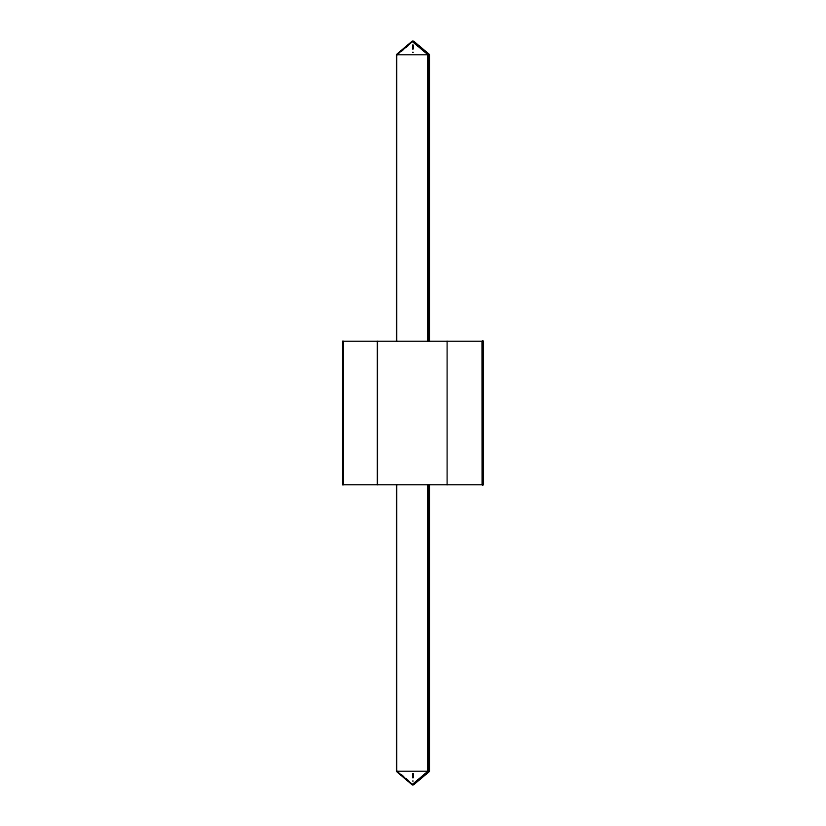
<?xml version="1.0" encoding="UTF-8"?>
<svg xmlns="http://www.w3.org/2000/svg" width="826" height="826" viewBox="0 0 826 826"><rect width="100%" height="100%" fill="white"/><g stroke="black" fill="none" stroke-linecap="round" stroke-linejoin="round"><path stroke-width="0.62" stroke-dasharray="4.13 3.1" d="M413.599 44.945L413.599 52.245M413.599 773.755L413.599 781.055M413.434 44.945L413.434 52.245M413.434 773.755L413.434 781.055M413.114 44.945L413.114 52.245M413.279 773.755L413.114 781.055M412.959 44.945L412.959 52.245M412.959 773.755L412.959 781.055M412.793 44.945L412.793 52.245M412.793 773.755L412.793 781.055M412.639 44.945L412.639 52.245M412.639 773.755L412.639 781.055M412.484 44.945L412.484 52.245M412.484 773.755L412.484 781.055M412.319 44.945L412.319 52.245M412.319 773.755L412.319 781.055"/><path stroke-width="1.24" d="M396.594 341.334L396.594 54.681L412.319 41.3L428.126 54.681L428.126 341.334M396.759 54.681L412.484 41.3L428.446 54.681L428.446 341.334M396.914 54.681L398.886 53.009M400.847 51.336L409.696 43.809M401.168 51.336L403.129 49.663M406.082 47.154L408.044 45.482M428.126 484.666L428.126 771.319L412.319 784.7L396.594 771.319L396.594 484.666M412.639 784.7L428.611 771.319M412.959 784.7L428.921 771.319L428.921 484.666M413.279 784.7L429.086 771.319L429.086 484.666M413.434 784.7L429.406 771.319L429.406 484.666M396.594 54.681L428.126 54.681M396.594 771.319L428.126 771.319M413.599 41.3L429.406 54.681L429.406 341.334M413.279 41.3L429.241 54.681L429.241 341.334M412.959 41.3L428.921 54.681L428.921 341.334M412.793 41.3L428.611 54.681L428.766 341.334M401.168 774.664L403.129 776.337M406.082 778.846L408.044 780.518M401.002 774.664L403.955 777.173M405.917 778.846L408.87 781.355M396.759 771.319L412.484 784.7L428.291 771.319L428.291 484.666M483.231 341.334L483.231 484.666M483.076 341.334L483.076 484.666M482.911 341.334L482.911 484.666M482.756 341.334L482.756 484.666M482.59 341.334L482.59 484.666M482.436 341.334L482.436 484.666M482.116 341.334L482.27 484.666M447.155 341.334L447.155 484.666M429.241 484.666L429.241 771.319M429.086 54.681L429.086 341.334M428.611 484.666L428.766 771.319M428.446 484.666L428.446 771.319M428.291 54.681L428.291 341.334M377.41 341.334L377.41 484.666M343.089 341.334L343.089 484.666M342.924 341.334L342.924 484.666M342.769 341.334L342.769 484.666M483.386 341.334L342.614 341.334L342.614 484.666L483.386 484.666L483.386 341.334"/></g></svg>
